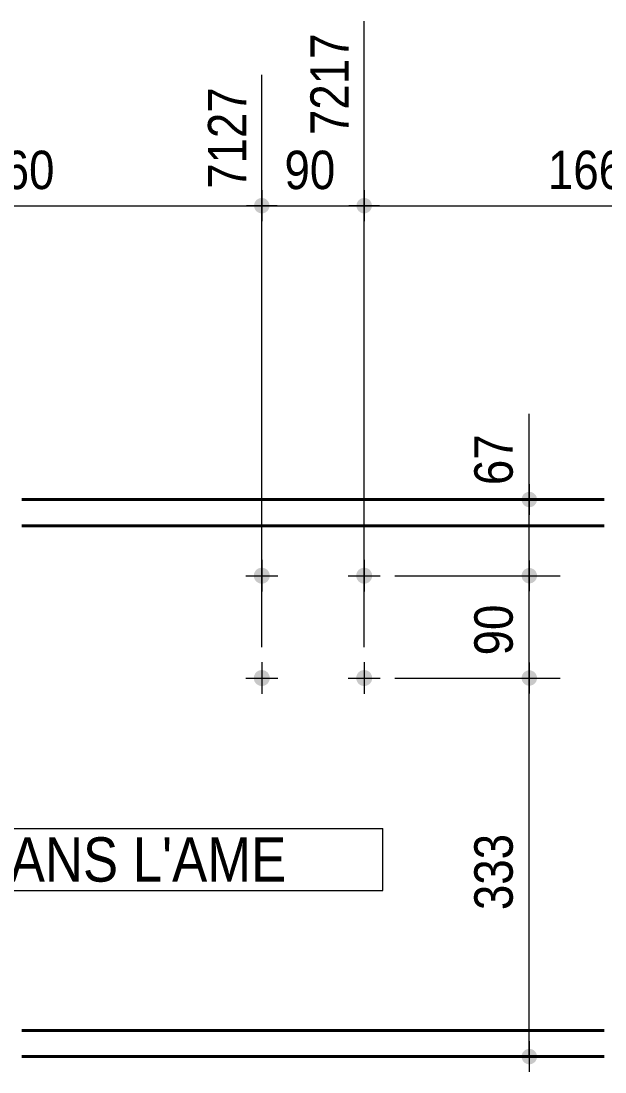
# Model space of a CAD drawing. Header units: millimetres. Extents: x 2 to 410, y 5 to 282.
# Drawn here: x 272.4 to 311.9, y 119.4 to 190.5 of the extents above; entities that cross this region are included whole.
import ezdxf

# ---------------------------------------------------------------- set-up
doc = ezdxf.new("R2010")
doc.units = ezdxf.units.MM
for name, color, linetype, lineweight in [('Boulon', 7, 'Continuous', 0), ('Cotation', 7, 'Continuous', 0), ('Piece', 2, 'Continuous', 0), ('Texte', 3, 'Continuous', 0)]:
    doc.layers.add(name, color=color, linetype=linetype, lineweight=lineweight)
doc.styles.add('ARIAL', font='ARIAL.TTF')

# ---------------------------------------------------------------- blocks, each defined once
blk = doc.blocks.new('*A3')
at = {"layer": 'Boulon'}
for points in [[(288.133, 152.996), (288.135, 153.022), (288.138, 153.048), (288.143, 153.074), (288.148, 153.1), (288.155, 153.126), (288.164, 153.151), (288.173, 153.175), (288.184, 153.2), (288.196, 153.223), (288.209, 153.246), (288.223, 153.269), (288.238, 153.29), (288.254, 153.311), (288.272, 153.331), (288.29, 153.35), (288.309, 153.368), (288.329, 153.386), (288.35, 153.402), (288.372, 153.417), (288.394, 153.431), (288.417, 153.444), (288.44, 153.456), (288.465, 153.467), (288.489, 153.476), (288.514, 153.485), (288.54, 153.492), (288.566, 153.497), (288.592, 153.502), (288.618, 153.505), (288.644, 153.507), (288.671, 153.508), (288.697, 153.507), (288.723, 153.505), (288.75, 153.502), (288.776, 153.497), (288.802, 153.492), (288.827, 153.485), (288.852, 153.476), (288.877, 153.467), (288.901, 153.456), (288.925, 153.444), (288.948, 153.431), (288.97, 153.417), (288.991, 153.402), (289.012, 153.386), (289.032, 153.368), (289.051, 153.35), (289.07, 153.331), (289.087, 153.311), (289.103, 153.29), (289.118, 153.269), (289.133, 153.246), (289.146, 153.223), (289.157, 153.2), (289.168, 153.175), (289.178, 153.151), (289.186, 153.126), (289.193, 153.1), (289.199, 153.074), (289.203, 153.048), (289.207, 153.022), (289.209, 152.996), (289.209, 152.969), (289.209, 152.943), (289.207, 152.917), (289.203, 152.89), (289.199, 152.864), (289.193, 152.839), (289.186, 152.813), (289.178, 152.788), (289.168, 152.763), (289.157, 152.739), (289.146, 152.716), (289.133, 152.693), (289.118, 152.67), (289.103, 152.649), (289.087, 152.628), (289.07, 152.608), (289.051, 152.589), (289.032, 152.57), (289.012, 152.553), (288.991, 152.537), (288.97, 152.522), (288.948, 152.508), (288.925, 152.494), (288.901, 152.483), (288.877, 152.472), (288.852, 152.462), (288.827, 152.454), (288.802, 152.447), (288.776, 152.441), (288.75, 152.437), (288.723, 152.433), (288.697, 152.432), (288.671, 152.431), (288.644, 152.432), (288.618, 152.433), (288.592, 152.437), (288.566, 152.441), (288.54, 152.447), (288.514, 152.454), (288.489, 152.462), (288.465, 152.472), (288.44, 152.483), (288.417, 152.494), (288.394, 152.508), (288.372, 152.522), (288.35, 152.537), (288.329, 152.553), (288.309, 152.57), (288.29, 152.589), (288.272, 152.608), (288.254, 152.628), (288.238, 152.649), (288.223, 152.67), (288.209, 152.693), (288.196, 152.716), (288.184, 152.739), (288.173, 152.763), (288.164, 152.788), (288.155, 152.813), (288.148, 152.839), (288.143, 152.864), (288.138, 152.89), (288.135, 152.917), (288.133, 152.943), (288.132, 152.969)], [(288.133, 146.073), (288.135, 146.099), (288.138, 146.125), (288.143, 146.151), (288.148, 146.177), (288.155, 146.203), (288.164, 146.228), (288.173, 146.252), (288.184, 146.277), (288.196, 146.3), (288.209, 146.323), (288.223, 146.345), (288.238, 146.367), (288.254, 146.388), (288.272, 146.408), (288.29, 146.427), (288.309, 146.445), (288.329, 146.463), (288.35, 146.479), (288.372, 146.494), (288.394, 146.508), (288.417, 146.521), (288.44, 146.533), (288.465, 146.544), (288.489, 146.553), (288.514, 146.562), (288.54, 146.569), (288.566, 146.574), (288.592, 146.579), (288.618, 146.582), (288.644, 146.584), (288.671, 146.585), (288.697, 146.584), (288.723, 146.582), (288.75, 146.579), (288.776, 146.574), (288.802, 146.569), (288.827, 146.562), (288.852, 146.553), (288.877, 146.544), (288.901, 146.533), (288.925, 146.521), (288.948, 146.508), (288.97, 146.494), (288.991, 146.479), (289.012, 146.463), (289.032, 146.445), (289.051, 146.427), (289.07, 146.408), (289.087, 146.388), (289.103, 146.367), (289.118, 146.345), (289.133, 146.323), (289.146, 146.3), (289.157, 146.277), (289.168, 146.252), (289.178, 146.228), (289.186, 146.203), (289.193, 146.177), (289.199, 146.151), (289.203, 146.125), (289.207, 146.099), (289.209, 146.073), (289.209, 146.046), (289.209, 146.02), (289.207, 145.994), (289.203, 145.967), (289.199, 145.941), (289.193, 145.915), (289.186, 145.89), (289.178, 145.865), (289.168, 145.84), (289.157, 145.816), (289.146, 145.792), (289.133, 145.769), (289.118, 145.747), (289.103, 145.726), (289.087, 145.705), (289.07, 145.685), (289.051, 145.666), (289.032, 145.647), (289.012, 145.63), (288.991, 145.614), (288.97, 145.599), (288.948, 145.584), (288.925, 145.571), (288.901, 145.56), (288.877, 145.549), (288.852, 145.539), (288.827, 145.531), (288.802, 145.524), (288.776, 145.518), (288.75, 145.514), (288.723, 145.51), (288.697, 145.508), (288.671, 145.508), (288.644, 145.508), (288.618, 145.51), (288.592, 145.514), (288.566, 145.518), (288.54, 145.524), (288.514, 145.531), (288.489, 145.539), (288.465, 145.549), (288.44, 145.56), (288.417, 145.571), (288.394, 145.584), (288.372, 145.599), (288.35, 145.614), (288.329, 145.63), (288.309, 145.647), (288.29, 145.666), (288.272, 145.685), (288.254, 145.705), (288.238, 145.726), (288.223, 145.747), (288.209, 145.769), (288.196, 145.792), (288.184, 145.816), (288.173, 145.84), (288.164, 145.865), (288.155, 145.89), (288.148, 145.915), (288.143, 145.941), (288.138, 145.967), (288.135, 145.994), (288.133, 146.02), (288.132, 146.046)]]:
    blk.add_hatch(color=256, dxfattribs=at).paths.add_polyline_path(points, flags=17)
at = {"layer": 'Boulon', "linetype": 'Continuous', "lineweight": 0}
for p, q in [((288.671, 154.046), (288.671, 151.892)), ((287.594, 152.969), (289.748, 152.969)), ((288.671, 147.123), (288.671, 144.969)), ((287.594, 146.046), (289.748, 146.046))]:
    blk.add_line(p, q, dxfattribs=at)
blk = doc.blocks.new('*A4')
at = {"layer": 'Boulon'}
for points in [[(295.056, 152.996), (295.058, 153.022), (295.061, 153.048), (295.066, 153.074), (295.071, 153.1), (295.078, 153.126), (295.087, 153.151), (295.096, 153.175), (295.107, 153.2), (295.119, 153.223), (295.132, 153.246), (295.146, 153.269), (295.161, 153.29), (295.178, 153.311), (295.195, 153.331), (295.213, 153.35), (295.232, 153.368), (295.252, 153.386), (295.273, 153.402), (295.295, 153.417), (295.317, 153.431), (295.34, 153.444), (295.364, 153.456), (295.388, 153.467), (295.412, 153.476), (295.437, 153.485), (295.463, 153.492), (295.489, 153.497), (295.515, 153.502), (295.541, 153.505), (295.567, 153.507), (295.594, 153.508), (295.62, 153.507), (295.647, 153.505), (295.673, 153.502), (295.699, 153.497), (295.725, 153.492), (295.75, 153.485), (295.775, 153.476), (295.8, 153.467), (295.824, 153.456), (295.848, 153.444), (295.871, 153.431), (295.893, 153.417), (295.915, 153.402), (295.935, 153.386), (295.955, 153.368), (295.975, 153.35), (295.993, 153.331), (296.01, 153.311), (296.026, 153.29), (296.041, 153.269), (296.056, 153.246), (296.069, 153.223), (296.081, 153.2), (296.091, 153.175), (296.101, 153.151), (296.109, 153.126), (296.116, 153.1), (296.122, 153.074), (296.126, 153.048), (296.13, 153.022), (296.132, 152.996), (296.132, 152.969), (296.132, 152.943), (296.13, 152.917), (296.126, 152.89), (296.122, 152.864), (296.116, 152.839), (296.109, 152.813), (296.101, 152.788), (296.091, 152.763), (296.081, 152.739), (296.069, 152.716), (296.056, 152.693), (296.041, 152.67), (296.026, 152.649), (296.01, 152.628), (295.993, 152.608), (295.975, 152.589), (295.955, 152.57), (295.935, 152.553), (295.915, 152.537), (295.893, 152.522), (295.871, 152.508), (295.848, 152.494), (295.824, 152.483), (295.8, 152.472), (295.775, 152.462), (295.75, 152.454), (295.725, 152.447), (295.699, 152.441), (295.673, 152.437), (295.647, 152.433), (295.62, 152.432), (295.594, 152.431), (295.567, 152.432), (295.541, 152.433), (295.515, 152.437), (295.489, 152.441), (295.463, 152.447), (295.437, 152.454), (295.412, 152.462), (295.388, 152.472), (295.364, 152.483), (295.34, 152.494), (295.317, 152.508), (295.295, 152.522), (295.273, 152.537), (295.252, 152.553), (295.232, 152.57), (295.213, 152.589), (295.195, 152.608), (295.178, 152.628), (295.161, 152.649), (295.146, 152.67), (295.132, 152.693), (295.119, 152.716), (295.107, 152.739), (295.096, 152.763), (295.087, 152.788), (295.078, 152.813), (295.071, 152.839), (295.066, 152.864), (295.061, 152.89), (295.058, 152.917), (295.056, 152.943), (295.055, 152.969)], [(295.056, 146.073), (295.058, 146.099), (295.061, 146.125), (295.066, 146.151), (295.071, 146.177), (295.078, 146.203), (295.087, 146.228), (295.096, 146.252), (295.107, 146.277), (295.119, 146.3), (295.132, 146.323), (295.146, 146.345), (295.161, 146.367), (295.178, 146.388), (295.195, 146.408), (295.213, 146.427), (295.232, 146.445), (295.252, 146.463), (295.273, 146.479), (295.295, 146.494), (295.317, 146.508), (295.34, 146.521), (295.364, 146.533), (295.388, 146.544), (295.412, 146.553), (295.437, 146.562), (295.463, 146.569), (295.489, 146.574), (295.515, 146.579), (295.541, 146.582), (295.567, 146.584), (295.594, 146.585), (295.62, 146.584), (295.647, 146.582), (295.673, 146.579), (295.699, 146.574), (295.725, 146.569), (295.75, 146.562), (295.775, 146.553), (295.8, 146.544), (295.824, 146.533), (295.848, 146.521), (295.871, 146.508), (295.893, 146.494), (295.915, 146.479), (295.935, 146.463), (295.955, 146.445), (295.975, 146.427), (295.993, 146.408), (296.01, 146.388), (296.026, 146.367), (296.041, 146.345), (296.056, 146.323), (296.069, 146.3), (296.081, 146.277), (296.091, 146.252), (296.101, 146.228), (296.109, 146.203), (296.116, 146.177), (296.122, 146.151), (296.126, 146.125), (296.13, 146.099), (296.132, 146.073), (296.132, 146.046), (296.132, 146.02), (296.13, 145.994), (296.126, 145.967), (296.122, 145.941), (296.116, 145.915), (296.109, 145.89), (296.101, 145.865), (296.091, 145.84), (296.081, 145.816), (296.069, 145.792), (296.056, 145.769), (296.041, 145.747), (296.026, 145.726), (296.01, 145.705), (295.993, 145.685), (295.975, 145.666), (295.955, 145.647), (295.935, 145.63), (295.915, 145.614), (295.893, 145.599), (295.871, 145.584), (295.848, 145.571), (295.824, 145.56), (295.8, 145.549), (295.775, 145.539), (295.75, 145.531), (295.725, 145.524), (295.699, 145.518), (295.673, 145.514), (295.647, 145.51), (295.62, 145.508), (295.594, 145.508), (295.567, 145.508), (295.541, 145.51), (295.515, 145.514), (295.489, 145.518), (295.463, 145.524), (295.437, 145.531), (295.412, 145.539), (295.388, 145.549), (295.364, 145.56), (295.34, 145.571), (295.317, 145.584), (295.295, 145.599), (295.273, 145.614), (295.252, 145.63), (295.232, 145.647), (295.213, 145.666), (295.195, 145.685), (295.178, 145.705), (295.161, 145.726), (295.146, 145.747), (295.132, 145.769), (295.119, 145.792), (295.107, 145.816), (295.096, 145.84), (295.087, 145.865), (295.078, 145.89), (295.071, 145.915), (295.066, 145.941), (295.061, 145.967), (295.058, 145.994), (295.056, 146.02), (295.055, 146.046)]]:
    blk.add_hatch(color=256, dxfattribs=at).paths.add_polyline_path(points, flags=17)
at = {"layer": 'Boulon', "linetype": 'Continuous', "lineweight": 0}
for p, q in [((295.594, 154.046), (295.594, 151.892)), ((294.517, 152.969), (296.671, 152.969)), ((295.594, 147.123), (295.594, 144.969)), ((294.517, 146.046), (296.671, 146.046))]:
    blk.add_line(p, q, dxfattribs=at)
blk = doc.blocks.new('*A18')
at = {"layer": 'Piece', "color": 2, "linetype": 'Continuous', "lineweight": 40}
for p, q in [((311.822208, 158.123493), (272.442261, 158.123493)), ((311.822208, 156.354263), (272.442261, 156.354263)), ((311.822208, 122.200416), (272.442261, 122.200416)), ((272.442261, 120.431186), (311.822208, 120.431186))]:
    blk.add_line(p, q, dxfattribs=at)
blk = doc.blocks.new('*A43')
at = {"layer": 'Cotation'}
for points in [[(306.732, 145.527), (306.706, 145.529), (306.681, 145.532), (306.656, 145.536), (306.631, 145.542), (306.606, 145.549), (306.582, 145.557), (306.558, 145.566), (306.535, 145.576), (306.512, 145.588), (306.49, 145.6), (306.468, 145.614), (306.447, 145.629), (306.427, 145.644), (306.408, 145.661), (306.389, 145.679), (306.372, 145.697), (306.355, 145.716), (306.339, 145.737), (306.325, 145.757), (306.311, 145.779), (306.299, 145.801), (306.287, 145.824), (306.277, 145.847), (306.268, 145.871), (306.26, 145.895), (306.253, 145.92), (306.247, 145.945), (306.243, 145.97), (306.24, 145.995), (306.238, 146.021), (306.237, 146.046), (306.238, 146.072), (306.24, 146.097), (306.243, 146.123), (306.247, 146.148), (306.253, 146.173), (306.26, 146.197), (306.268, 146.221), (306.277, 146.245), (306.287, 146.269), (306.299, 146.291), (306.311, 146.314), (306.325, 146.335), (306.339, 146.356), (306.355, 146.376), (306.372, 146.395), (306.389, 146.414), (306.408, 146.432), (306.427, 146.448), (306.447, 146.464), (306.468, 146.479), (306.49, 146.492), (306.512, 146.505), (306.535, 146.516), (306.558, 146.527), (306.582, 146.536), (306.606, 146.544), (306.631, 146.551), (306.656, 146.556), (306.681, 146.561), (306.706, 146.564), (306.732, 146.566), (306.757, 146.566), (306.783, 146.566), (306.808, 146.564), (306.833, 146.561), (306.859, 146.556), (306.884, 146.551), (306.908, 146.544), (306.932, 146.536), (306.956, 146.527), (306.979, 146.516), (307.002, 146.505), (307.024, 146.492), (307.046, 146.479), (307.067, 146.464), (307.087, 146.448), (307.106, 146.432), (307.125, 146.414), (307.142, 146.395), (307.159, 146.376), (307.175, 146.356), (307.19, 146.335), (307.203, 146.314), (307.216, 146.291), (307.227, 146.269), (307.238, 146.245), (307.247, 146.221), (307.255, 146.197), (307.262, 146.173), (307.267, 146.148), (307.272, 146.123), (307.275, 146.097), (307.277, 146.072), (307.277, 146.046), (307.277, 146.021), (307.275, 145.995), (307.272, 145.97), (307.267, 145.945), (307.262, 145.92), (307.255, 145.895), (307.247, 145.871), (307.238, 145.847), (307.227, 145.824), (307.216, 145.801), (307.203, 145.779), (307.19, 145.757), (307.175, 145.737), (307.159, 145.716), (307.142, 145.697), (307.125, 145.679), (307.106, 145.661), (307.087, 145.644), (307.067, 145.629), (307.046, 145.614), (307.024, 145.6), (307.002, 145.588), (306.979, 145.576), (306.956, 145.566), (306.932, 145.557), (306.908, 145.549), (306.884, 145.542), (306.859, 145.536), (306.833, 145.532), (306.808, 145.529), (306.783, 145.527), (306.757, 145.526)], [(306.732, 119.912), (306.706, 119.914), (306.681, 119.917), (306.656, 119.921), (306.631, 119.927), (306.606, 119.934), (306.582, 119.942), (306.558, 119.951), (306.535, 119.961), (306.512, 119.973), (306.49, 119.985), (306.468, 119.999), (306.447, 120.014), (306.427, 120.029), (306.408, 120.046), (306.389, 120.063), (306.372, 120.082), (306.355, 120.101), (306.339, 120.121), (306.325, 120.142), (306.311, 120.164), (306.299, 120.186), (306.287, 120.209), (306.277, 120.232), (306.268, 120.256), (306.26, 120.28), (306.253, 120.305), (306.247, 120.33), (306.243, 120.355), (306.24, 120.38), (306.238, 120.406), (306.237, 120.431), (306.238, 120.457), (306.24, 120.482), (306.243, 120.507), (306.247, 120.533), (306.253, 120.558), (306.26, 120.582), (306.268, 120.606), (306.277, 120.63), (306.287, 120.654), (306.299, 120.676), (306.311, 120.699), (306.325, 120.72), (306.339, 120.741), (306.355, 120.761), (306.372, 120.78), (306.389, 120.799), (306.408, 120.816), (306.427, 120.833), (306.447, 120.849), (306.468, 120.864), (306.49, 120.877), (306.512, 120.89), (306.535, 120.901), (306.558, 120.912), (306.582, 120.921), (306.606, 120.929), (306.631, 120.936), (306.656, 120.941), (306.681, 120.946), (306.706, 120.949), (306.732, 120.951), (306.757, 120.951), (306.783, 120.951), (306.808, 120.949), (306.833, 120.946), (306.859, 120.941), (306.884, 120.936), (306.908, 120.929), (306.932, 120.921), (306.956, 120.912), (306.979, 120.901), (307.002, 120.89), (307.024, 120.877), (307.046, 120.864), (307.067, 120.849), (307.087, 120.833), (307.106, 120.816), (307.125, 120.799), (307.142, 120.78), (307.159, 120.761), (307.175, 120.741), (307.19, 120.72), (307.203, 120.699), (307.216, 120.676), (307.227, 120.654), (307.238, 120.63), (307.247, 120.606), (307.255, 120.582), (307.262, 120.558), (307.267, 120.533), (307.272, 120.507), (307.275, 120.482), (307.277, 120.457), (307.277, 120.431), (307.277, 120.406), (307.275, 120.38), (307.272, 120.355), (307.267, 120.33), (307.262, 120.305), (307.255, 120.28), (307.247, 120.256), (307.238, 120.232), (307.227, 120.209), (307.216, 120.186), (307.203, 120.164), (307.19, 120.142), (307.175, 120.121), (307.159, 120.101), (307.142, 120.082), (307.125, 120.063), (307.106, 120.046), (307.087, 120.029), (307.067, 120.014), (307.046, 119.999), (307.024, 119.985), (307.002, 119.973), (306.979, 119.961), (306.956, 119.951), (306.932, 119.942), (306.908, 119.934), (306.884, 119.927), (306.859, 119.921), (306.833, 119.917), (306.808, 119.914), (306.783, 119.912), (306.757, 119.911)]]:
    blk.add_hatch(color=256, dxfattribs=at).paths.add_polyline_path(points, flags=17)
at = {"layer": 'Cotation', "linetype": 'Continuous', "lineweight": 0}
for p, q in [((306.757, 147.086), (306.757, 145.006)), ((306.757, 146.046), (306.757, 147.086)), ((297.671, 146.046), (308.837, 146.046)), ((305.717, 146.046), (307.797, 146.046)), ((306.757, 120.431), (306.757, 146.046)), ((306.757, 121.471), (306.757, 119.391)), ((293.132, 120.431), (308.837, 120.431)), ((305.717, 120.431), (307.797, 120.431)), ((306.757, 120.431), (306.757, 119.391))]:
    blk.add_line(p, q, dxfattribs=at)
at = {"layer": 'Cotation'}
for p in [(306.757, 146.046), (306.757, 120.431)]:
    blk.add_point(p, dxfattribs=at)
at = {"layer": 'Cotation', "style": 'ARIAL', "width": 0.85}
blk.add_text('333', height=2.6, rotation=90.00021, dxfattribs=at).set_placement((305.637, 130.346))
blk = doc.blocks.new('*A44')
at = {"layer": 'Cotation'}
for points in [[(306.732, 152.45), (306.706, 152.452), (306.681, 152.455), (306.656, 152.459), (306.631, 152.465), (306.606, 152.472), (306.582, 152.48), (306.558, 152.489), (306.535, 152.499), (306.512, 152.511), (306.49, 152.523), (306.468, 152.537), (306.447, 152.552), (306.427, 152.567), (306.408, 152.584), (306.389, 152.602), (306.372, 152.62), (306.355, 152.639), (306.339, 152.66), (306.325, 152.68), (306.311, 152.702), (306.299, 152.724), (306.287, 152.747), (306.277, 152.77), (306.268, 152.794), (306.26, 152.818), (306.253, 152.843), (306.247, 152.868), (306.243, 152.893), (306.24, 152.918), (306.238, 152.944), (306.237, 152.969), (306.238, 152.995), (306.24, 153.02), (306.243, 153.046), (306.247, 153.071), (306.253, 153.096), (306.26, 153.12), (306.268, 153.145), (306.277, 153.168), (306.287, 153.192), (306.299, 153.214), (306.311, 153.237), (306.325, 153.258), (306.339, 153.279), (306.355, 153.299), (306.372, 153.319), (306.389, 153.337), (306.408, 153.355), (306.427, 153.371), (306.447, 153.387), (306.468, 153.402), (306.49, 153.415), (306.512, 153.428), (306.535, 153.439), (306.558, 153.45), (306.582, 153.459), (306.606, 153.467), (306.631, 153.474), (306.656, 153.479), (306.681, 153.484), (306.706, 153.487), (306.732, 153.489), (306.757, 153.489), (306.783, 153.489), (306.808, 153.487), (306.833, 153.484), (306.859, 153.479), (306.884, 153.474), (306.908, 153.467), (306.932, 153.459), (306.956, 153.45), (306.979, 153.439), (307.002, 153.428), (307.024, 153.415), (307.046, 153.402), (307.067, 153.387), (307.087, 153.371), (307.106, 153.355), (307.125, 153.337), (307.142, 153.319), (307.159, 153.299), (307.175, 153.279), (307.19, 153.258), (307.203, 153.237), (307.216, 153.214), (307.227, 153.192), (307.238, 153.168), (307.247, 153.145), (307.255, 153.12), (307.262, 153.096), (307.267, 153.071), (307.272, 153.046), (307.275, 153.02), (307.277, 152.995), (307.277, 152.969), (307.277, 152.944), (307.275, 152.918), (307.272, 152.893), (307.267, 152.868), (307.262, 152.843), (307.255, 152.818), (307.247, 152.794), (307.238, 152.77), (307.227, 152.747), (307.216, 152.724), (307.203, 152.702), (307.19, 152.68), (307.175, 152.66), (307.159, 152.639), (307.142, 152.62), (307.125, 152.602), (307.106, 152.584), (307.087, 152.567), (307.067, 152.552), (307.046, 152.537), (307.024, 152.523), (307.002, 152.511), (306.979, 152.499), (306.956, 152.489), (306.932, 152.48), (306.908, 152.472), (306.884, 152.465), (306.859, 152.459), (306.833, 152.455), (306.808, 152.452), (306.783, 152.45), (306.757, 152.449)], [(306.732, 145.527), (306.706, 145.529), (306.681, 145.532), (306.656, 145.536), (306.631, 145.542), (306.606, 145.549), (306.582, 145.557), (306.558, 145.566), (306.535, 145.576), (306.512, 145.588), (306.49, 145.6), (306.468, 145.614), (306.447, 145.629), (306.427, 145.644), (306.408, 145.661), (306.389, 145.679), (306.372, 145.697), (306.355, 145.716), (306.339, 145.737), (306.325, 145.757), (306.311, 145.779), (306.299, 145.801), (306.287, 145.824), (306.277, 145.847), (306.268, 145.871), (306.26, 145.895), (306.253, 145.92), (306.247, 145.945), (306.243, 145.97), (306.24, 145.995), (306.238, 146.021), (306.237, 146.046), (306.238, 146.072), (306.24, 146.097), (306.243, 146.123), (306.247, 146.148), (306.253, 146.173), (306.26, 146.197), (306.268, 146.221), (306.277, 146.245), (306.287, 146.269), (306.299, 146.291), (306.311, 146.314), (306.325, 146.335), (306.339, 146.356), (306.355, 146.376), (306.372, 146.395), (306.389, 146.414), (306.408, 146.432), (306.427, 146.448), (306.447, 146.464), (306.468, 146.479), (306.49, 146.492), (306.512, 146.505), (306.535, 146.516), (306.558, 146.527), (306.582, 146.536), (306.606, 146.544), (306.631, 146.551), (306.656, 146.556), (306.681, 146.561), (306.706, 146.564), (306.732, 146.566), (306.757, 146.566), (306.783, 146.566), (306.808, 146.564), (306.833, 146.561), (306.859, 146.556), (306.884, 146.551), (306.908, 146.544), (306.932, 146.536), (306.956, 146.527), (306.979, 146.516), (307.002, 146.505), (307.024, 146.492), (307.046, 146.479), (307.067, 146.464), (307.087, 146.448), (307.106, 146.432), (307.125, 146.414), (307.142, 146.395), (307.159, 146.376), (307.175, 146.356), (307.19, 146.335), (307.203, 146.314), (307.216, 146.291), (307.227, 146.269), (307.238, 146.245), (307.247, 146.221), (307.255, 146.197), (307.262, 146.173), (307.267, 146.148), (307.272, 146.123), (307.275, 146.097), (307.277, 146.072), (307.277, 146.046), (307.277, 146.021), (307.275, 145.995), (307.272, 145.97), (307.267, 145.945), (307.262, 145.92), (307.255, 145.895), (307.247, 145.871), (307.238, 145.847), (307.227, 145.824), (307.216, 145.801), (307.203, 145.779), (307.19, 145.757), (307.175, 145.737), (307.159, 145.716), (307.142, 145.697), (307.125, 145.679), (307.106, 145.661), (307.087, 145.644), (307.067, 145.629), (307.046, 145.614), (307.024, 145.6), (307.002, 145.588), (306.979, 145.576), (306.956, 145.566), (306.932, 145.557), (306.908, 145.549), (306.884, 145.542), (306.859, 145.536), (306.833, 145.532), (306.808, 145.529), (306.783, 145.527), (306.757, 145.526)]]:
    blk.add_hatch(color=256, dxfattribs=at).paths.add_polyline_path(points, flags=17)
at = {"layer": 'Cotation', "linetype": 'Continuous', "lineweight": 0}
for p, q in [((306.757, 154.009), (306.757, 151.929)), ((306.757, 152.969), (306.757, 154.009)), ((297.671, 152.969), (308.837, 152.969)), ((305.717, 152.969), (307.797, 152.969)), ((306.757, 146.046), (306.757, 152.969)), ((306.757, 147.086), (306.757, 145.006)), ((297.671, 146.046), (308.837, 146.046)), ((305.717, 146.046), (307.797, 146.046)), ((306.757, 146.046), (306.757, 145.006))]:
    blk.add_line(p, q, dxfattribs=at)
at = {"layer": 'Cotation'}
for p in [(306.757, 152.969), (306.757, 146.046)]:
    blk.add_point(p, dxfattribs=at)
at = {"layer": 'Cotation', "style": 'ARIAL', "width": 0.85}
blk.add_text('90', height=2.6, rotation=90.00021, dxfattribs=at).set_placement((305.637, 147.579))
blk = doc.blocks.new('*A45')
at = {"layer": 'Cotation'}
for points in [[(306.732, 157.604), (306.706, 157.606), (306.681, 157.609), (306.656, 157.613), (306.631, 157.619), (306.606, 157.626), (306.582, 157.634), (306.558, 157.643), (306.535, 157.653), (306.512, 157.665), (306.49, 157.677), (306.468, 157.691), (306.447, 157.706), (306.427, 157.722), (306.408, 157.738), (306.389, 157.756), (306.372, 157.774), (306.355, 157.794), (306.339, 157.814), (306.325, 157.835), (306.311, 157.856), (306.299, 157.878), (306.287, 157.901), (306.277, 157.924), (306.268, 157.948), (306.26, 157.973), (306.253, 157.997), (306.247, 158.022), (306.243, 158.047), (306.24, 158.073), (306.238, 158.098), (306.237, 158.123), (306.238, 158.149), (306.24, 158.174), (306.243, 158.2), (306.247, 158.225), (306.253, 158.25), (306.26, 158.274), (306.268, 158.299), (306.277, 158.322), (306.287, 158.346), (306.299, 158.369), (306.311, 158.391), (306.325, 158.412), (306.339, 158.433), (306.355, 158.453), (306.372, 158.473), (306.389, 158.491), (306.408, 158.509), (306.427, 158.525), (306.447, 158.541), (306.468, 158.556), (306.49, 158.57), (306.512, 158.582), (306.535, 158.594), (306.558, 158.604), (306.582, 158.613), (306.606, 158.621), (306.631, 158.628), (306.656, 158.634), (306.681, 158.638), (306.706, 158.641), (306.732, 158.643), (306.757, 158.643), (306.783, 158.643), (306.808, 158.641), (306.833, 158.638), (306.859, 158.634), (306.884, 158.628), (306.908, 158.621), (306.932, 158.613), (306.956, 158.604), (306.979, 158.594), (307.002, 158.582), (307.024, 158.57), (307.046, 158.556), (307.067, 158.541), (307.087, 158.525), (307.106, 158.509), (307.125, 158.491), (307.142, 158.473), (307.159, 158.453), (307.175, 158.433), (307.19, 158.412), (307.203, 158.391), (307.216, 158.369), (307.227, 158.346), (307.238, 158.322), (307.247, 158.299), (307.255, 158.274), (307.262, 158.25), (307.267, 158.225), (307.272, 158.2), (307.275, 158.174), (307.277, 158.149), (307.277, 158.123), (307.277, 158.098), (307.275, 158.073), (307.272, 158.047), (307.267, 158.022), (307.262, 157.997), (307.255, 157.973), (307.247, 157.948), (307.238, 157.924), (307.227, 157.901), (307.216, 157.878), (307.203, 157.856), (307.19, 157.835), (307.175, 157.814), (307.159, 157.794), (307.142, 157.774), (307.125, 157.756), (307.106, 157.738), (307.087, 157.722), (307.067, 157.706), (307.046, 157.691), (307.024, 157.677), (307.002, 157.665), (306.979, 157.653), (306.956, 157.643), (306.932, 157.634), (306.908, 157.626), (306.884, 157.619), (306.859, 157.613), (306.833, 157.609), (306.808, 157.606), (306.783, 157.604), (306.757, 157.603)], [(306.732, 152.45), (306.706, 152.452), (306.681, 152.455), (306.656, 152.459), (306.631, 152.465), (306.606, 152.472), (306.582, 152.48), (306.558, 152.489), (306.535, 152.499), (306.512, 152.511), (306.49, 152.523), (306.468, 152.537), (306.447, 152.552), (306.427, 152.567), (306.408, 152.584), (306.389, 152.602), (306.372, 152.62), (306.355, 152.639), (306.339, 152.66), (306.325, 152.68), (306.311, 152.702), (306.299, 152.724), (306.287, 152.747), (306.277, 152.77), (306.268, 152.794), (306.26, 152.818), (306.253, 152.843), (306.247, 152.868), (306.243, 152.893), (306.24, 152.918), (306.238, 152.944), (306.237, 152.969), (306.238, 152.995), (306.24, 153.02), (306.243, 153.046), (306.247, 153.071), (306.253, 153.096), (306.26, 153.12), (306.268, 153.145), (306.277, 153.168), (306.287, 153.192), (306.299, 153.214), (306.311, 153.237), (306.325, 153.258), (306.339, 153.279), (306.355, 153.299), (306.372, 153.319), (306.389, 153.337), (306.408, 153.355), (306.427, 153.371), (306.447, 153.387), (306.468, 153.402), (306.49, 153.415), (306.512, 153.428), (306.535, 153.439), (306.558, 153.45), (306.582, 153.459), (306.606, 153.467), (306.631, 153.474), (306.656, 153.479), (306.681, 153.484), (306.706, 153.487), (306.732, 153.489), (306.757, 153.489), (306.783, 153.489), (306.808, 153.487), (306.833, 153.484), (306.859, 153.479), (306.884, 153.474), (306.908, 153.467), (306.932, 153.459), (306.956, 153.45), (306.979, 153.439), (307.002, 153.428), (307.024, 153.415), (307.046, 153.402), (307.067, 153.387), (307.087, 153.371), (307.106, 153.355), (307.125, 153.337), (307.142, 153.319), (307.159, 153.299), (307.175, 153.279), (307.19, 153.258), (307.203, 153.237), (307.216, 153.214), (307.227, 153.192), (307.238, 153.168), (307.247, 153.145), (307.255, 153.12), (307.262, 153.096), (307.267, 153.071), (307.272, 153.046), (307.275, 153.02), (307.277, 152.995), (307.277, 152.969), (307.277, 152.944), (307.275, 152.918), (307.272, 152.893), (307.267, 152.868), (307.262, 152.843), (307.255, 152.818), (307.247, 152.794), (307.238, 152.77), (307.227, 152.747), (307.216, 152.724), (307.203, 152.702), (307.19, 152.68), (307.175, 152.66), (307.159, 152.639), (307.142, 152.62), (307.125, 152.602), (307.106, 152.584), (307.087, 152.567), (307.067, 152.552), (307.046, 152.537), (307.024, 152.523), (307.002, 152.511), (306.979, 152.499), (306.956, 152.489), (306.932, 152.48), (306.908, 152.472), (306.884, 152.465), (306.859, 152.459), (306.833, 152.455), (306.808, 152.452), (306.783, 152.45), (306.757, 152.449)]]:
    blk.add_hatch(color=256, dxfattribs=at).paths.add_polyline_path(points, flags=17)
at = {"layer": 'Cotation', "linetype": 'Continuous', "lineweight": 0}
for p, q in [((306.757, 158.123), (306.757, 163.93)), ((306.757, 158.123), (306.757, 163.93)), ((306.757, 159.163), (306.757, 157.083)), ((297.671, 158.123), (308.837, 158.123)), ((305.717, 158.123), (307.797, 158.123)), ((306.757, 152.969), (306.757, 158.123)), ((306.757, 154.009), (306.757, 151.929)), ((297.671, 152.969), (308.837, 152.969)), ((305.717, 152.969), (307.797, 152.969)), ((306.757, 152.969), (306.757, 151.929))]:
    blk.add_line(p, q, dxfattribs=at)
at = {"layer": 'Cotation'}
for p in [(306.757, 158.123), (306.757, 152.969)]:
    blk.add_point(p, dxfattribs=at)
at = {"layer": 'Cotation', "style": 'ARIAL', "width": 0.85}
blk.add_text('67', height=2.6, rotation=90.00021, dxfattribs=at).set_placement((305.637, 159.098))
blk = doc.blocks.new('*A62')
at = {"layer": 'Cotation'}
for points in [[(256.088, 177.486), (256.063, 177.488), (256.038, 177.491), (256.012, 177.495), (255.987, 177.501), (255.963, 177.508), (255.939, 177.516), (255.915, 177.525), (255.891, 177.535), (255.869, 177.547), (255.846, 177.559), (255.825, 177.573), (255.804, 177.588), (255.784, 177.603), (255.765, 177.62), (255.746, 177.638), (255.729, 177.656), (255.712, 177.676), (255.696, 177.696), (255.681, 177.717), (255.668, 177.738), (255.655, 177.76), (255.644, 177.783), (255.633, 177.806), (255.624, 177.83), (255.616, 177.855), (255.609, 177.879), (255.604, 177.904), (255.599, 177.929), (255.596, 177.954), (255.594, 177.98), (255.594, 178.005), (255.594, 178.031), (255.596, 178.056), (255.599, 178.082), (255.604, 178.107), (255.609, 178.132), (255.616, 178.156), (255.624, 178.181), (255.633, 178.204), (255.644, 178.228), (255.655, 178.251), (255.668, 178.273), (255.681, 178.294), (255.696, 178.315), (255.712, 178.335), (255.729, 178.355), (255.746, 178.373), (255.765, 178.391), (255.784, 178.407), (255.804, 178.423), (255.825, 178.438), (255.846, 178.451), (255.869, 178.464), (255.891, 178.476), (255.915, 178.486), (255.939, 178.495), (255.963, 178.503), (255.987, 178.51), (256.012, 178.515), (256.038, 178.52), (256.063, 178.523), (256.088, 178.525), (256.114, 178.525), (256.139, 178.525), (256.165, 178.523), (256.19, 178.52), (256.215, 178.515), (256.24, 178.51), (256.265, 178.503), (256.289, 178.495), (256.313, 178.486), (256.336, 178.476), (256.359, 178.464), (256.381, 178.451), (256.403, 178.438), (256.424, 178.423), (256.444, 178.407), (256.463, 178.391), (256.482, 178.373), (256.499, 178.355), (256.516, 178.335), (256.531, 178.315), (256.546, 178.294), (256.56, 178.273), (256.572, 178.251), (256.584, 178.228), (256.594, 178.204), (256.603, 178.181), (256.611, 178.156), (256.618, 178.132), (256.624, 178.107), (256.628, 178.082), (256.631, 178.056), (256.633, 178.031), (256.634, 178.005), (256.633, 177.98), (256.631, 177.954), (256.628, 177.929), (256.624, 177.904), (256.618, 177.879), (256.611, 177.855), (256.603, 177.83), (256.594, 177.806), (256.584, 177.783), (256.572, 177.76), (256.56, 177.738), (256.546, 177.717), (256.531, 177.696), (256.516, 177.676), (256.499, 177.656), (256.482, 177.638), (256.463, 177.62), (256.444, 177.603), (256.424, 177.588), (256.403, 177.573), (256.381, 177.559), (256.359, 177.547), (256.336, 177.535), (256.313, 177.525), (256.289, 177.516), (256.265, 177.508), (256.24, 177.501), (256.215, 177.495), (256.19, 177.491), (256.165, 177.488), (256.139, 177.486), (256.114, 177.485)], [(288.645, 177.486), (288.62, 177.488), (288.594, 177.491), (288.569, 177.495), (288.544, 177.501), (288.52, 177.508), (288.496, 177.516), (288.472, 177.525), (288.448, 177.535), (288.426, 177.547), (288.403, 177.559), (288.382, 177.573), (288.361, 177.588), (288.341, 177.603), (288.321, 177.62), (288.303, 177.638), (288.285, 177.656), (288.269, 177.676), (288.253, 177.696), (288.238, 177.717), (288.225, 177.738), (288.212, 177.76), (288.201, 177.783), (288.19, 177.806), (288.181, 177.83), (288.173, 177.855), (288.166, 177.879), (288.161, 177.904), (288.156, 177.929), (288.153, 177.954), (288.151, 177.98), (288.151, 178.005), (288.151, 178.031), (288.153, 178.056), (288.156, 178.082), (288.161, 178.107), (288.166, 178.132), (288.173, 178.156), (288.181, 178.181), (288.19, 178.204), (288.201, 178.228), (288.212, 178.251), (288.225, 178.273), (288.238, 178.294), (288.253, 178.315), (288.269, 178.335), (288.285, 178.355), (288.303, 178.373), (288.321, 178.391), (288.341, 178.407), (288.361, 178.423), (288.382, 178.438), (288.403, 178.451), (288.426, 178.464), (288.448, 178.476), (288.472, 178.486), (288.496, 178.495), (288.52, 178.503), (288.544, 178.51), (288.569, 178.515), (288.594, 178.52), (288.62, 178.523), (288.645, 178.525), (288.671, 178.525), (288.696, 178.525), (288.722, 178.523), (288.747, 178.52), (288.772, 178.515), (288.797, 178.51), (288.822, 178.503), (288.846, 178.495), (288.87, 178.486), (288.893, 178.476), (288.916, 178.464), (288.938, 178.451), (288.96, 178.438), (288.98, 178.423), (289.001, 178.407), (289.02, 178.391), (289.038, 178.373), (289.056, 178.355), (289.073, 178.335), (289.088, 178.315), (289.103, 178.294), (289.117, 178.273), (289.129, 178.251), (289.141, 178.228), (289.151, 178.204), (289.16, 178.181), (289.168, 178.156), (289.175, 178.132), (289.181, 178.107), (289.185, 178.082), (289.188, 178.056), (289.19, 178.031), (289.191, 178.005), (289.19, 177.98), (289.188, 177.954), (289.185, 177.929), (289.181, 177.904), (289.175, 177.879), (289.168, 177.855), (289.16, 177.83), (289.151, 177.806), (289.141, 177.783), (289.129, 177.76), (289.117, 177.738), (289.103, 177.717), (289.088, 177.696), (289.073, 177.676), (289.056, 177.656), (289.038, 177.638), (289.02, 177.62), (289.001, 177.603), (288.98, 177.588), (288.96, 177.573), (288.938, 177.559), (288.916, 177.547), (288.893, 177.535), (288.87, 177.525), (288.846, 177.516), (288.822, 177.508), (288.797, 177.501), (288.772, 177.495), (288.747, 177.491), (288.722, 177.488), (288.696, 177.486), (288.671, 177.485)]]:
    blk.add_hatch(color=256, dxfattribs=at).paths.add_polyline_path(points, flags=17)
at = {"layer": 'Cotation', "linetype": 'Continuous', "lineweight": 0}
for p, q in [((256.114, 148.123), (256.114, 190.499)), ((288.671, 148.123), (288.671, 186.859)), ((256.114, 179.045), (256.114, 176.965)), ((288.671, 179.045), (288.671, 176.965)), ((257.154, 178.005), (255.074, 178.005)), ((256.114, 178.005), (255.074, 178.005)), ((256.114, 178.005), (288.671, 178.005)), ((289.711, 178.005), (287.631, 178.005)), ((288.671, 178.005), (289.711, 178.005))]:
    blk.add_line(p, q, dxfattribs=at)
at = {"layer": 'Cotation'}
for p in [(256.114, 178.005), (288.671, 178.005)]:
    blk.add_point(p, dxfattribs=at)
at = {"layer": 'Cotation', "style": 'ARIAL', "width": 0.85}
blk.add_text('7127', height=2.6, rotation=90.00021, dxfattribs=at).set_placement((287.631, 179.145))
blk.add_text('460', height=2.6, dxfattribs=at).set_placement((269.5, 179.125))
blk = doc.blocks.new('*A63')
at = {"layer": 'Cotation'}
for points in [[(288.645, 177.486), (288.62, 177.488), (288.594, 177.491), (288.569, 177.495), (288.544, 177.501), (288.52, 177.508), (288.496, 177.516), (288.472, 177.525), (288.448, 177.535), (288.426, 177.547), (288.403, 177.559), (288.382, 177.573), (288.361, 177.588), (288.341, 177.603), (288.321, 177.62), (288.303, 177.638), (288.285, 177.656), (288.269, 177.676), (288.253, 177.696), (288.238, 177.717), (288.225, 177.738), (288.212, 177.76), (288.201, 177.783), (288.19, 177.806), (288.181, 177.83), (288.173, 177.855), (288.166, 177.879), (288.161, 177.904), (288.156, 177.929), (288.153, 177.954), (288.151, 177.98), (288.151, 178.005), (288.151, 178.031), (288.153, 178.056), (288.156, 178.082), (288.161, 178.107), (288.166, 178.132), (288.173, 178.156), (288.181, 178.181), (288.19, 178.204), (288.201, 178.228), (288.212, 178.251), (288.225, 178.273), (288.238, 178.294), (288.253, 178.315), (288.269, 178.335), (288.285, 178.355), (288.303, 178.373), (288.321, 178.391), (288.341, 178.407), (288.361, 178.423), (288.382, 178.438), (288.403, 178.451), (288.426, 178.464), (288.448, 178.476), (288.472, 178.486), (288.496, 178.495), (288.52, 178.503), (288.544, 178.51), (288.569, 178.515), (288.594, 178.52), (288.62, 178.523), (288.645, 178.525), (288.671, 178.525), (288.696, 178.525), (288.722, 178.523), (288.747, 178.52), (288.772, 178.515), (288.797, 178.51), (288.822, 178.503), (288.846, 178.495), (288.87, 178.486), (288.893, 178.476), (288.916, 178.464), (288.938, 178.451), (288.96, 178.438), (288.98, 178.423), (289.001, 178.407), (289.02, 178.391), (289.038, 178.373), (289.056, 178.355), (289.073, 178.335), (289.088, 178.315), (289.103, 178.294), (289.117, 178.273), (289.129, 178.251), (289.141, 178.228), (289.151, 178.204), (289.16, 178.181), (289.168, 178.156), (289.175, 178.132), (289.181, 178.107), (289.185, 178.082), (289.188, 178.056), (289.19, 178.031), (289.191, 178.005), (289.19, 177.98), (289.188, 177.954), (289.185, 177.929), (289.181, 177.904), (289.175, 177.879), (289.168, 177.855), (289.16, 177.83), (289.151, 177.806), (289.141, 177.783), (289.129, 177.76), (289.117, 177.738), (289.103, 177.717), (289.088, 177.696), (289.073, 177.676), (289.056, 177.656), (289.038, 177.638), (289.02, 177.62), (289.001, 177.603), (288.98, 177.588), (288.96, 177.573), (288.938, 177.559), (288.916, 177.547), (288.893, 177.535), (288.87, 177.525), (288.846, 177.516), (288.822, 177.508), (288.797, 177.501), (288.772, 177.495), (288.747, 177.491), (288.722, 177.488), (288.696, 177.486), (288.671, 177.485)], [(295.568, 177.486), (295.543, 177.488), (295.517, 177.491), (295.492, 177.495), (295.467, 177.501), (295.443, 177.508), (295.419, 177.516), (295.395, 177.525), (295.371, 177.535), (295.349, 177.547), (295.326, 177.559), (295.305, 177.573), (295.284, 177.588), (295.264, 177.603), (295.245, 177.62), (295.226, 177.638), (295.208, 177.656), (295.192, 177.676), (295.176, 177.696), (295.161, 177.717), (295.148, 177.738), (295.135, 177.76), (295.124, 177.783), (295.113, 177.806), (295.104, 177.83), (295.096, 177.855), (295.089, 177.879), (295.084, 177.904), (295.079, 177.929), (295.076, 177.954), (295.074, 177.98), (295.074, 178.005), (295.074, 178.031), (295.076, 178.056), (295.079, 178.082), (295.084, 178.107), (295.089, 178.132), (295.096, 178.156), (295.104, 178.181), (295.113, 178.204), (295.124, 178.228), (295.135, 178.251), (295.148, 178.273), (295.161, 178.294), (295.176, 178.315), (295.192, 178.335), (295.208, 178.355), (295.226, 178.373), (295.245, 178.391), (295.264, 178.407), (295.284, 178.423), (295.305, 178.438), (295.326, 178.451), (295.349, 178.464), (295.371, 178.476), (295.395, 178.486), (295.419, 178.495), (295.443, 178.503), (295.467, 178.51), (295.492, 178.515), (295.517, 178.52), (295.543, 178.523), (295.568, 178.525), (295.594, 178.525), (295.619, 178.525), (295.645, 178.523), (295.67, 178.52), (295.695, 178.515), (295.72, 178.51), (295.745, 178.503), (295.769, 178.495), (295.793, 178.486), (295.816, 178.476), (295.839, 178.464), (295.861, 178.451), (295.883, 178.438), (295.904, 178.423), (295.924, 178.407), (295.943, 178.391), (295.961, 178.373), (295.979, 178.355), (295.996, 178.335), (296.011, 178.315), (296.026, 178.294), (296.04, 178.273), (296.052, 178.251), (296.064, 178.228), (296.074, 178.204), (296.083, 178.181), (296.091, 178.156), (296.098, 178.132), (296.104, 178.107), (296.108, 178.082), (296.111, 178.056), (296.113, 178.031), (296.114, 178.005), (296.113, 177.98), (296.111, 177.954), (296.108, 177.929), (296.104, 177.904), (296.098, 177.879), (296.091, 177.855), (296.083, 177.83), (296.074, 177.806), (296.064, 177.783), (296.052, 177.76), (296.04, 177.738), (296.026, 177.717), (296.011, 177.696), (295.996, 177.676), (295.979, 177.656), (295.961, 177.638), (295.943, 177.62), (295.924, 177.603), (295.904, 177.588), (295.883, 177.573), (295.861, 177.559), (295.839, 177.547), (295.816, 177.535), (295.793, 177.525), (295.769, 177.516), (295.745, 177.508), (295.72, 177.501), (295.695, 177.495), (295.67, 177.491), (295.645, 177.488), (295.619, 177.486), (295.594, 177.485)]]:
    blk.add_hatch(color=256, dxfattribs=at).paths.add_polyline_path(points, flags=17)
at = {"layer": 'Cotation', "linetype": 'Continuous', "lineweight": 0}
for p, q in [((295.594, 148.123), (295.594, 190.499)), ((288.671, 148.123), (288.671, 186.859)), ((288.671, 179.045), (288.671, 176.965)), ((295.594, 179.045), (295.594, 176.965)), ((289.711, 178.005), (287.631, 178.005)), ((288.671, 178.005), (287.631, 178.005)), ((288.671, 178.005), (295.594, 178.005)), ((296.634, 178.005), (294.554, 178.005)), ((295.594, 178.005), (296.634, 178.005))]:
    blk.add_line(p, q, dxfattribs=at)
at = {"layer": 'Cotation'}
for p in [(288.671, 178.005), (295.594, 178.005)]:
    blk.add_point(p, dxfattribs=at)
at = {"layer": 'Cotation', "style": 'ARIAL', "width": 0.85}
blk.add_text('7217', height=2.6, rotation=90.00021, dxfattribs=at).set_placement((294.554, 182.785))
blk.add_text('90', height=2.6, dxfattribs=at).set_placement((290.204, 179.125))
blk = doc.blocks.new('*A64')
at = {"layer": 'Cotation'}
for points in [[(295.568, 177.486), (295.543, 177.488), (295.517, 177.491), (295.492, 177.495), (295.467, 177.501), (295.443, 177.508), (295.419, 177.516), (295.395, 177.525), (295.371, 177.535), (295.349, 177.547), (295.326, 177.559), (295.305, 177.573), (295.284, 177.588), (295.264, 177.603), (295.245, 177.62), (295.226, 177.638), (295.208, 177.656), (295.192, 177.676), (295.176, 177.696), (295.161, 177.717), (295.148, 177.738), (295.135, 177.76), (295.124, 177.783), (295.113, 177.806), (295.104, 177.83), (295.096, 177.855), (295.089, 177.879), (295.084, 177.904), (295.079, 177.929), (295.076, 177.954), (295.074, 177.98), (295.074, 178.005), (295.074, 178.031), (295.076, 178.056), (295.079, 178.082), (295.084, 178.107), (295.089, 178.132), (295.096, 178.156), (295.104, 178.181), (295.113, 178.204), (295.124, 178.228), (295.135, 178.251), (295.148, 178.273), (295.161, 178.294), (295.176, 178.315), (295.192, 178.335), (295.208, 178.355), (295.226, 178.373), (295.245, 178.391), (295.264, 178.407), (295.284, 178.423), (295.305, 178.438), (295.326, 178.451), (295.349, 178.464), (295.371, 178.476), (295.395, 178.486), (295.419, 178.495), (295.443, 178.503), (295.467, 178.51), (295.492, 178.515), (295.517, 178.52), (295.543, 178.523), (295.568, 178.525), (295.594, 178.525), (295.619, 178.525), (295.645, 178.523), (295.67, 178.52), (295.695, 178.515), (295.72, 178.51), (295.745, 178.503), (295.769, 178.495), (295.793, 178.486), (295.816, 178.476), (295.839, 178.464), (295.861, 178.451), (295.883, 178.438), (295.904, 178.423), (295.924, 178.407), (295.943, 178.391), (295.961, 178.373), (295.979, 178.355), (295.996, 178.335), (296.011, 178.315), (296.026, 178.294), (296.04, 178.273), (296.052, 178.251), (296.064, 178.228), (296.074, 178.204), (296.083, 178.181), (296.091, 178.156), (296.098, 178.132), (296.104, 178.107), (296.108, 178.082), (296.111, 178.056), (296.113, 178.031), (296.114, 178.005), (296.113, 177.98), (296.111, 177.954), (296.108, 177.929), (296.104, 177.904), (296.098, 177.879), (296.091, 177.855), (296.083, 177.83), (296.074, 177.806), (296.064, 177.783), (296.052, 177.76), (296.04, 177.738), (296.026, 177.717), (296.011, 177.696), (295.996, 177.676), (295.979, 177.656), (295.961, 177.638), (295.943, 177.62), (295.924, 177.603), (295.904, 177.588), (295.883, 177.573), (295.861, 177.559), (295.839, 177.547), (295.816, 177.535), (295.793, 177.525), (295.769, 177.516), (295.745, 177.508), (295.72, 177.501), (295.695, 177.495), (295.67, 177.491), (295.645, 177.488), (295.619, 177.486), (295.594, 177.485)], [(328.125, 177.486), (328.1, 177.488), (328.074, 177.491), (328.049, 177.495), (328.024, 177.501), (328, 177.508), (327.975, 177.516), (327.952, 177.525), (327.928, 177.535), (327.906, 177.547), (327.883, 177.559), (327.862, 177.573), (327.841, 177.588), (327.821, 177.603), (327.801, 177.62), (327.783, 177.638), (327.765, 177.656), (327.749, 177.676), (327.733, 177.696), (327.718, 177.717), (327.705, 177.738), (327.692, 177.76), (327.681, 177.783), (327.67, 177.806), (327.661, 177.83), (327.653, 177.855), (327.646, 177.879), (327.641, 177.904), (327.636, 177.929), (327.633, 177.954), (327.631, 177.98), (327.631, 178.005), (327.631, 178.031), (327.633, 178.056), (327.636, 178.082), (327.641, 178.107), (327.646, 178.132), (327.653, 178.156), (327.661, 178.181), (327.67, 178.204), (327.681, 178.228), (327.692, 178.251), (327.705, 178.273), (327.718, 178.294), (327.733, 178.315), (327.749, 178.335), (327.765, 178.355), (327.783, 178.373), (327.801, 178.391), (327.821, 178.407), (327.841, 178.423), (327.862, 178.438), (327.883, 178.451), (327.906, 178.464), (327.928, 178.476), (327.952, 178.486), (327.975, 178.495), (328, 178.503), (328.024, 178.51), (328.049, 178.515), (328.074, 178.52), (328.1, 178.523), (328.125, 178.525), (328.151, 178.525), (328.176, 178.525), (328.202, 178.523), (328.227, 178.52), (328.252, 178.515), (328.277, 178.51), (328.302, 178.503), (328.326, 178.495), (328.35, 178.486), (328.373, 178.476), (328.396, 178.464), (328.418, 178.451), (328.44, 178.438), (328.46, 178.423), (328.481, 178.407), (328.5, 178.391), (328.518, 178.373), (328.536, 178.355), (328.553, 178.335), (328.568, 178.315), (328.583, 178.294), (328.597, 178.273), (328.609, 178.251), (328.621, 178.228), (328.631, 178.204), (328.64, 178.181), (328.648, 178.156), (328.655, 178.132), (328.661, 178.107), (328.665, 178.082), (328.668, 178.056), (328.67, 178.031), (328.671, 178.005), (328.67, 177.98), (328.668, 177.954), (328.665, 177.929), (328.661, 177.904), (328.655, 177.879), (328.648, 177.855), (328.64, 177.83), (328.631, 177.806), (328.621, 177.783), (328.609, 177.76), (328.597, 177.738), (328.583, 177.717), (328.568, 177.696), (328.553, 177.676), (328.536, 177.656), (328.518, 177.638), (328.5, 177.62), (328.481, 177.603), (328.46, 177.588), (328.44, 177.573), (328.418, 177.559), (328.396, 177.547), (328.373, 177.535), (328.35, 177.525), (328.326, 177.516), (328.302, 177.508), (328.277, 177.501), (328.252, 177.495), (328.227, 177.491), (328.202, 177.488), (328.176, 177.486), (328.151, 177.485)]]:
    blk.add_hatch(color=256, dxfattribs=at).paths.add_polyline_path(points, flags=17)
at = {"layer": 'Cotation', "linetype": 'Continuous', "lineweight": 0}
for p, q in [((295.594, 148.123), (295.594, 190.499)), ((328.151, 153.969), (328.151, 186.859)), ((295.594, 179.045), (295.594, 176.965)), ((328.151, 179.045), (328.151, 176.965)), ((296.634, 178.005), (294.554, 178.005)), ((295.594, 178.005), (294.554, 178.005)), ((295.594, 178.005), (328.151, 178.005)), ((329.191, 178.005), (327.111, 178.005)), ((328.151, 178.005), (329.191, 178.005))]:
    blk.add_line(p, q, dxfattribs=at)
at = {"layer": 'Cotation'}
for p in [(295.594, 178.005), (328.151, 178.005)]:
    blk.add_point(p, dxfattribs=at)
at = {"layer": 'Cotation', "style": 'ARIAL', "width": 0.85}
blk.add_text('8877', height=2.6, rotation=90.00021, dxfattribs=at).set_placement((327.111, 179.145))
blk.add_text('1660', height=2.6, dxfattribs=at).set_placement((308.015, 179.125))
blk = doc.blocks.new('*A92')
at = {"layer": 'Texte', "linetype": 'Continuous', "lineweight": 0}
for p, q in [((241.544807, 135.868933), (296.859064, 135.868933)), ((241.544807, 131.668933), (241.544807, 135.868933)), ((296.859064, 131.668933), (296.859064, 135.868933)), ((241.544807, 131.668933), (296.859064, 131.668933))]:
    blk.add_line(p, q, dxfattribs=at)
at = {"layer": 'Texte', "style": 'ARIAL', "width": 0.85}
blk.add_text("TROUS D14mm DANS L'AME", height=3, dxfattribs=at).set_placement((242.144807, 132.268933))

msp = doc.modelspace()

# ---------------------------------------------------------------- block references
at = {"lineweight": 0}
for name in ['*A62', '*A63', '*A64', '*A45', '*A18', '*A3', '*A4', '*A44', '*A43', '*A92']:
    msp.add_blockref(name, (0, 0), dxfattribs=at)

doc.saveas('drawing.dxf')
